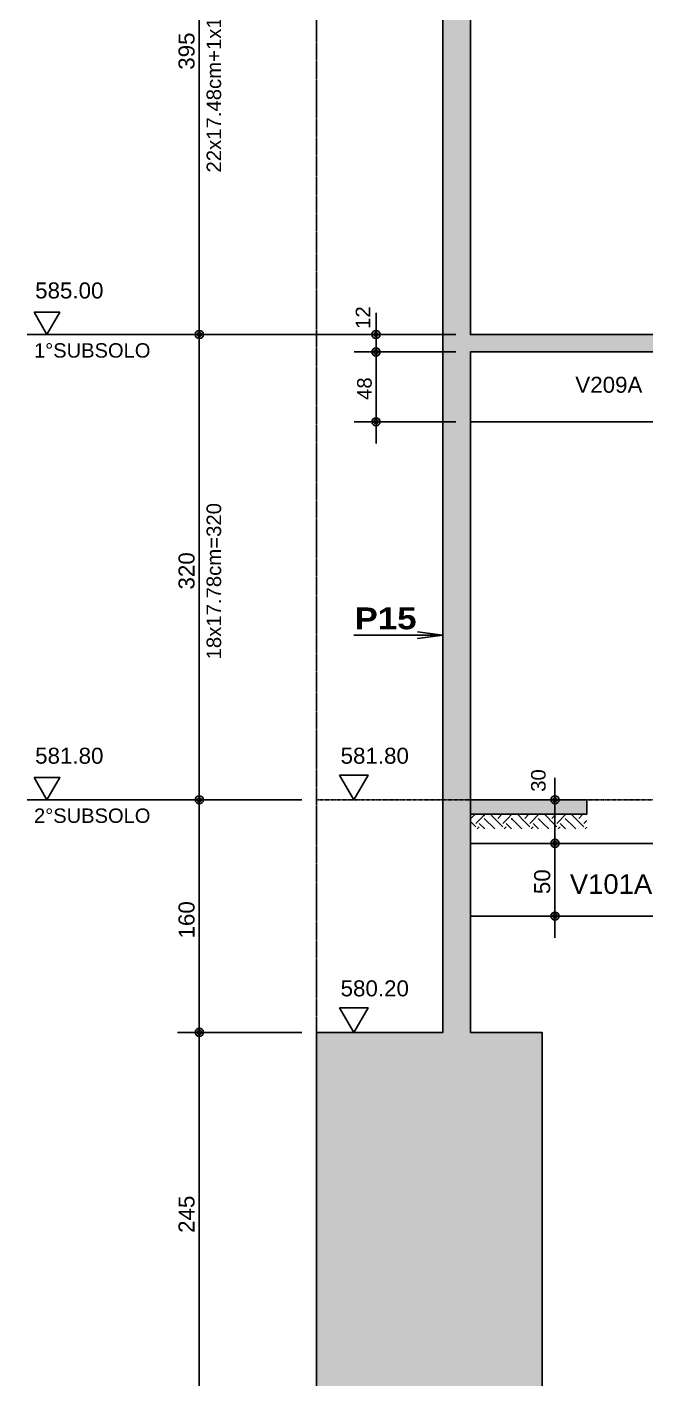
# Model space of a CAD drawing. Extents: x 0 to 5945, y 0 to 4205.
# Drawn here: x 2977 to 3403, y 1419 to 2349 of the extents above; entities that cross this region are included whole.
import ezdxf

# ---------------------------------------------------------------- set-up
doc = ezdxf.new("R2010")
doc.units = 0
doc.header["$MEASUREMENT"] = 0
doc.linetypes.add('ESTILO_TQS_0006', pattern=[0.3, 0.2, -0.1])
doc.linetypes.add('ESTILO_TQS_0007', pattern=[2.1, 1.5, -0.2, 0.2, -0.2])
for name, color, linetype in [('MTH-201', 4, 'CONTINUOUS'), ('MTH-224', 4, 'CONTINUOUS'), ('MTH-40', 1, 'CONTINUOUS'), ('MTH-COTAS7', 31, 'CONTINUOUS'), ('MTH-EIXO-217', 8, 'CONTINUOUS'), ('MTH-FACE-VIGA', 7, 'CONTINUOUS'), ('MTH-LINHA-CORTE', 5, 'CONTINUOUS'), ('MTH-SIMB_COTA', 3, 'CONTINUOUS'), ('MTH-SOMBRA21', 150, 'CONTINUOUS'), ('MTH-SOMBRA41', 88, 'CONTINUOUS'), ('MTH-TXT', 4, 'CONTINUOUS'), ('MTH-TXT-NEGRITO', 5, 'CONTINUOUS'), ('MTH-TXT-NOTAS', 3, 'CONTINUOUS')]:
    doc.layers.add(name, color=color, linetype=linetype)
doc.styles.add('TQS_ARIAL', font='arial.ttf')
doc.styles.add('TQS_ARIAL_BLACK', font='ariblk.ttf')

msp = doc.modelspace()

# ---------------------------------------------------------------- linework, layer by layer
at = {"layer": 'MTH-201', "linetype": 'ESTILO_TQS_0006'}
msp.add_line((3176.501102, 1817.173489), (4055.323308, 1817.173489), dxfattribs=at)
at = {"layer": 'MTH-224', "linetype": 'Continuous'}
for points in [[(2982.285921, 2152.512224), (2991.142172, 2137.173489), (2999.997542, 2152.512224), (2982.285921, 2152.512224)], [(2982.285921, 1832.512224), (2991.142172, 1817.173489), (2999.997542, 1832.512224), (2982.285921, 1832.512224)], [(3192.386471, 1834.173489), (3202.201474, 1817.173489), (3212.016415, 1834.173489), (3192.386471, 1834.173489)], [(3192.386471, 1674.173489), (3202.201474, 1657.173489), (3212.016415, 1674.173489), (3192.386471, 1674.173489)]]:
    msp.add_lwpolyline(points, dxfattribs=at)
at = {"layer": 'MTH-40', "linetype": 'Continuous'}
for p, q in [((3282.481207, 1806.939382), (3282.481207, 1806.939382)), ((3282.481207, 1804.161757), (3282.481207, 1804.161757)), ((3282.709923, 1804.390473), (3285.158303, 1806.838853)), ((3285.158303, 1806.838853), (3285.49294, 1807.173489)), ((3286.190214, 1800.910182), (3291.345487, 1806.065455)), ((3289.207683, 1807.173489), (3289.207683, 1807.173489)), ((3290.168608, 1806.212564), (3290.168608, 1806.212564)), ((3291.345487, 1806.065455), (3292.453522, 1807.173489)), ((3291.990699, 1804.390473), (3299.207683, 1797.173489)), ((3295.470277, 1805.549856), (3295.470277, 1805.549856)), ((3296.168265, 1807.173489), (3298.123559, 1805.218196)), ((3298.123559, 1805.218196), (3304.751767, 1798.589987)), ((3300.808653, 1807.173489), (3300.808653, 1807.173489)), ((3301.271476, 1804.390473), (3301.657461, 1804.776458)), ((3301.657461, 1804.776458), (3304.054493, 1807.173489)), ((3303.42686, 1804.555283), (3303.42686, 1804.555283)), ((3304.751767, 1800.910182), (3307.844645, 1804.00306)), ((3307.769236, 1807.173489), (3307.769236, 1807.173489)), ((3307.844645, 1804.00306), (3311.015075, 1807.173489)), ((3310.552252, 1804.390473), (3311.381811, 1803.560914)), ((3314.729818, 1807.173489), (3319.336762, 1802.566545)), ((3319.370206, 1807.173489), (3319.370206, 1807.173489)), ((3319.833029, 1804.390473), (3322.616046, 1807.173489)), ((3324.343803, 1801.940665), (3329.576628, 1807.173489)), ((3326.330789, 1807.173489), (3326.330789, 1807.173489)), ((3329.113805, 1804.390473), (3332.595015, 1800.909264)), ((3333.291371, 1807.173489), (3340.549966, 1799.914895)), ((3337.931759, 1807.173489), (3337.931759, 1807.173489)), ((3338.394582, 1804.390473), (3341.177599, 1807.173489)), ((3341.874873, 1800.910182), (3348.138181, 1807.173489)), ((3344.892342, 1807.173489), (3344.892342, 1807.173489)), ((3347.675358, 1804.390473), (3353.808218, 1798.257613)), ((3351.852924, 1807.173489), (3360.436426, 1798.589987)), ((3356.493312, 1807.173489), (3356.493312, 1807.173489)), ((3356.956135, 1804.390473), (3359.739152, 1807.173489)), ((3282.481207, 1802.298994), (3286.190214, 1798.589987)), ((3282.481207, 1797.201175), (3282.481207, 1797.201175)), ((3287.09391, 1797.173489), (3288.510408, 1798.589987)), ((3288.510408, 1800.910182), (3292.2471, 1797.173489)), ((3294.054493, 1797.173489), (3294.054493, 1797.173489)), ((3301.015075, 1797.173489), (3301.015075, 1797.173489)), ((3305.655463, 1797.173489), (3307.071961, 1798.589987)), ((3307.071961, 1800.910182), (3310.808653, 1797.173489)), ((3311.381811, 1803.560914), (3317.769236, 1797.173489)), ((3311.969435, 1803.487461), (3311.969435, 1803.487461)), ((3312.616046, 1797.173489), (3312.616046, 1797.173489)), ((3318.156619, 1802.714063), (3318.156619, 1802.714063)), ((3319.336762, 1802.566545), (3323.31332, 1798.589987)), ((3319.576628, 1797.173489), (3319.576628, 1797.173489)), ((3323.31332, 1800.910182), (3324.343803, 1801.940665)), ((3324.217016, 1797.173489), (3325.633514, 1798.589987)), ((3324.640063, 1801.903632), (3324.640063, 1801.903632)), ((3325.633514, 1800.910182), (3329.370206, 1797.173489)), ((3328.468593, 1801.425066), (3328.468593, 1801.425066)), ((3331.177599, 1797.173489), (3331.177599, 1797.173489)), ((3332.595015, 1800.909264), (3336.330789, 1797.173489)), ((3334.655777, 1800.651668), (3334.655777, 1800.651668)), ((3338.138181, 1797.173489), (3338.138181, 1797.173489)), ((3340.549966, 1799.914895), (3341.874873, 1798.589987)), ((3340.842962, 1799.87827), (3340.842962, 1799.87827)), ((3342.778569, 1797.173489), (3344.195067, 1798.589987)), ((3344.195067, 1800.910182), (3345.853267, 1799.251982)), ((3344.967751, 1799.362671), (3344.967751, 1799.362671)), ((3345.853267, 1799.251982), (3347.931759, 1797.173489)), ((3349.739152, 1797.173489), (3349.739152, 1797.173489)), ((3351.154936, 1798.589273), (3351.154936, 1798.589273)), ((3353.808218, 1798.257613), (3354.892342, 1797.173489)), ((3356.699734, 1797.173489), (3356.699734, 1797.173489)), ((3357.34212, 1797.815875), (3357.34212, 1797.815875)), ((3360.436426, 1800.910182), (3362.481207, 1802.954963)), ((3361.340122, 1797.173489), (3361.46691, 1797.300277)), ((3361.46691, 1797.300277), (3362.481207, 1798.314575)), ((3361.763169, 1797.263244), (3361.763169, 1797.263244))]:
    msp.add_line(p, q, dxfattribs=at)
msp.add_lwpolyline([(3362.481207, 1807.173489), (3362.481207, 1817.173489), (3282.481207, 1817.173489), (3282.481207, 1807.173489), (3362.481207, 1807.173489)], dxfattribs=at)
for points in [[(3362.481207, 1807.173489), (3362.481207, 1817.173489), (3282.481207, 1817.173489)], [(3362.481207, 1807.173489), (3282.481207, 1817.173489), (3282.481207, 1807.173489)], [(3362.481207, 1807.173489), (3282.481207, 1807.173489), (3362.481207, 1807.173489)]]:
    msp.add_solid(points, dxfattribs=at)
at = {"layer": 'MTH-COTAS7', "linetype": 'Continuous'}
for p, q in [((3095.977288, 2122.173489), (3095.977288, 2547.173489)), ((3095.977288, 1802.173489), (3095.977288, 2152.173489)), ((3217.542299, 2110.173489), (3217.542299, 2152.173489)), ((3217.542299, 2062.173489), (3217.542299, 2140.173489)), ((2977.491118, 2137.173489), (3095.977288, 2137.173489)), ((3253.481207, 2137.173489), (3080.977288, 2137.173489)), ((3253.481207, 2137.173489), (3080.977288, 2137.173489)), ((3272.481207, 2137.173489), (3202.542299, 2137.173489)), ((3272.481207, 2125.173489), (3202.542299, 2125.173489)), ((3272.481207, 2125.173489), (3202.542299, 2125.173489)), ((3272.481207, 2077.173489), (3202.542299, 2077.173489)), ((3095.977288, 1642.173489), (3095.977288, 1832.173489)), ((3340.568101, 1772.173489), (3340.568101, 1832.173489)), ((2977.491118, 1817.173489), (3095.977288, 1817.173489)), ((3166.501102, 1817.173489), (3080.977288, 1817.173489)), ((3166.501102, 1817.173489), (3080.977288, 1817.173489)), ((3362.06815, 1817.173489), (3325.568101, 1817.173489)), ((3340.568101, 1722.173489), (3340.568101, 1802.173489)), ((3324.067154, 1787.173489), (3355.568101, 1787.173489)), ((3334.3181, 1787.173489), (3355.568101, 1787.173489)), ((3320.32424, 1737.173489), (3355.568101, 1737.173489)), ((3095.977288, 1397.173489), (3095.977288, 1672.173489)), ((3166.501102, 1657.173489), (3080.977288, 1657.173489)), ((3166.501102, 1657.173489), (3080.977288, 1657.173489))]:
    msp.add_line(p, q, dxfattribs=at)
msp.add_lwpolyline([(3202.302173, 1930.427061), (3263.481207, 1930.427061), (3246.130922, 1928.142853), (3263.481207, 1930.427061), (3246.130922, 1932.71127)], dxfattribs=at)
at = {"layer": 'MTH-EIXO-217', "linetype": 'ESTILO_TQS_0007'}
msp.add_line((3176.501102, 3877.013729), (3176.501102, 1319.108542), dxfattribs=at)
at = {"layer": 'MTH-FACE-VIGA', "linetype": 'Continuous'}
for p, q in [((3496.981205, 2077.173489), (3282.481207, 2077.173489)), ((3460.481206, 1787.173489), (3282.481207, 1787.173489)), ((3460.481206, 1737.173489), (3282.481207, 1737.173489))]:
    msp.add_line(p, q, dxfattribs=at)
at = {"layer": 'MTH-LINHA-CORTE', "linetype": 'Continuous'}
for points in [[(3176.501102, 1412.173489), (3176.501102, 1657.173489), (3263.481207, 1657.173489), (3263.481207, 3862.013729)], [(3282.481207, 2520.173489), (3282.481207, 2137.173489), (3510.981205, 2137.173489)], [(3496.981205, 2125.173489), (3282.481207, 2125.173489), (3282.481207, 1657.173489), (3331.715219, 1657.173489), (3331.715219, 1412.173489)]]:
    msp.add_lwpolyline(points, dxfattribs=at)
at = {"layer": 'MTH-SIMB_COTA', "linetype": 'Continuous'}
for centre, radius in [((3095.977288, 2137.173489), 2.8), ((3095.977288, 2137.173489), 2.8), ((3217.542299, 2137.173489), 2.8), ((3095.977288, 2137.173489), 1.4), ((3095.977288, 2137.173489), 1.4), ((3217.542299, 2137.173489), 1.4), ((3217.542299, 2125.173489), 2.8), ((3217.542299, 2125.173489), 2.8), ((3217.542299, 2125.173489), 1.4), ((3217.542299, 2125.173489), 1.4), ((3217.542299, 2077.173489), 2.8), ((3217.542299, 2077.173489), 1.4), ((3095.977288, 1817.173489), 2.8), ((3095.977288, 1817.173489), 2.8), ((3095.977288, 1817.173489), 1.4), ((3095.977288, 1817.173489), 1.4), ((3340.568101, 1817.173489), 2.8), ((3340.568101, 1817.173489), 1.4), ((3340.568101, 1787.173489), 2.8), ((3340.568101, 1787.173489), 2.8), ((3340.568101, 1787.173489), 1.4), ((3340.568101, 1787.173489), 1.4), ((3340.568101, 1737.173489), 2.8), ((3340.568101, 1737.173489), 1.4), ((3095.977288, 1657.173489), 2.8), ((3095.977288, 1657.173489), 2.8), ((3095.977288, 1657.173489), 1.4), ((3095.977288, 1657.173489), 1.4)]:
    msp.add_circle(centre, radius, dxfattribs=at)
at = {"layer": 'MTH-SOMBRA21', "linetype": 'Continuous'}
for points in [[(3263.481207, 1657.173489), (3263.481207, 3862.013729), (3282.481207, 3862.013729)], [(3263.481207, 1657.173489), (3282.481207, 3862.013729), (3282.481207, 2137.173489)], [(3282.481207, 3197.173489), (3282.481207, 2137.173489), (3282.481207, 3862.013729)], [(3282.481207, 3197.173489), (3282.481207, 2897.173489), (3282.481207, 2137.173489)], [(3282.481207, 2137.173489), (3282.481207, 2897.173489), (3282.481207, 2520.173489)], [(3263.481207, 1657.173489), (3282.481207, 2137.173489), (3282.481207, 1657.173489)], [(3282.481207, 1657.173489), (3282.481207, 2137.173489), (3282.481207, 2125.173489)], [(3282.481207, 2137.173489), (3510.981205, 2137.173489), (3282.481207, 2125.173489)], [(3282.481207, 2125.173489), (3510.981205, 2137.173489), (3496.981205, 2125.173489)], [(3263.481207, 1657.173489), (3331.715219, 1412.173489), (3176.501102, 1412.173489)], [(3263.481207, 1657.173489), (3176.501102, 1412.173489), (3176.501102, 1657.173489)], [(3263.481207, 1657.173489), (3282.481207, 1657.173489), (3331.715219, 1412.173489)], [(3331.715219, 1412.173489), (3282.481207, 1657.173489), (3331.715219, 1657.173489)]]:
    msp.add_solid(points, dxfattribs=at)
at = {"layer": 'MTH-SOMBRA41', "linetype": 'Continuous'}
msp.add_lwpolyline([(3362.481207, 1807.173489), (3362.481207, 1817.173489), (3282.481207, 1817.173489), (3282.481207, 1807.173489), (3362.481207, 1807.173489)], dxfattribs=at)
for points in [[(3362.481207, 1807.173489), (3362.481207, 1817.173489), (3282.481207, 1817.173489)], [(3362.481207, 1807.173489), (3282.481207, 1817.173489), (3282.481207, 1807.173489)], [(3362.481207, 1807.173489), (3282.481207, 1807.173489), (3362.481207, 1807.173489)]]:
    msp.add_solid(points, dxfattribs=at)

# ---------------------------------------------------------------- texts
at = {"layer": 'MTH-COTAS7', "linetype": 'Continuous', "style": 'TQS_ARIAL'}
for s, height, p in [('395', 11, (3092.677288, 2319.273489)), ('12', 10, (3213.5434, 2141.0533)), ('48', 10, (3214.542299, 2092.173489)), ('320', 11, (3092.677288, 1961.773489)), ('30', 10, (3334.15985, 1822.644517)), ('50', 11, (3337.268101, 1752.273489)), ('160', 11, (3092.677288, 1721.773489)), ('245', 11, (3092.677288, 1519.273489))]:
    msp.add_text(s, height=height, rotation=90, dxfattribs=at).set_placement(p)
at = {"layer": 'MTH-TXT', "linetype": 'Continuous', "style": 'TQS_ARIAL'}
for s, p in [('585.00', (2983.055391, 2161.973752)), ('V209A', (3354.600477, 2097.108939)), ('581.80', (2983.055391, 1841.973752)), ('581.80', (3193.155942, 1841.973752)), ('580.20', (3193.155942, 1681.973752))]:
    msp.add_text(s, height=11, rotation=360, dxfattribs=at).set_placement(p)
msp.add_text('V101A', height=13.5, dxfattribs=at).set_placement((3350.834906, 1752.471867))
at = {"layer": 'MTH-TXT-NEGRITO', "linetype": 'Continuous', "style": 'TQS_ARIAL_BLACK'}
msp.add_text('P15', height=15, dxfattribs=at).set_placement((3202.730107, 1934.427061))
at = {"layer": 'MTH-TXT-NOTAS', "linetype": 'Continuous', "style": 'TQS_ARIAL'}
for s, p in [('22x17.48cm+1x10.48cm=395', (3110.977288, 2248.582782)), ('18x17.78cm=320', (3110.977288, 1913.710426))]:
    msp.add_text(s, height=10, rotation=90, dxfattribs=at).set_placement(p)
for s, p in [('1%%dSUBSOLO', (2982.285921, 2121.283387)), ('2%%dSUBSOLO', (2982.285921, 1801.283387))]:
    msp.add_text(s, height=9.9, dxfattribs=at).set_placement(p)

doc.saveas('drawing.dxf')
